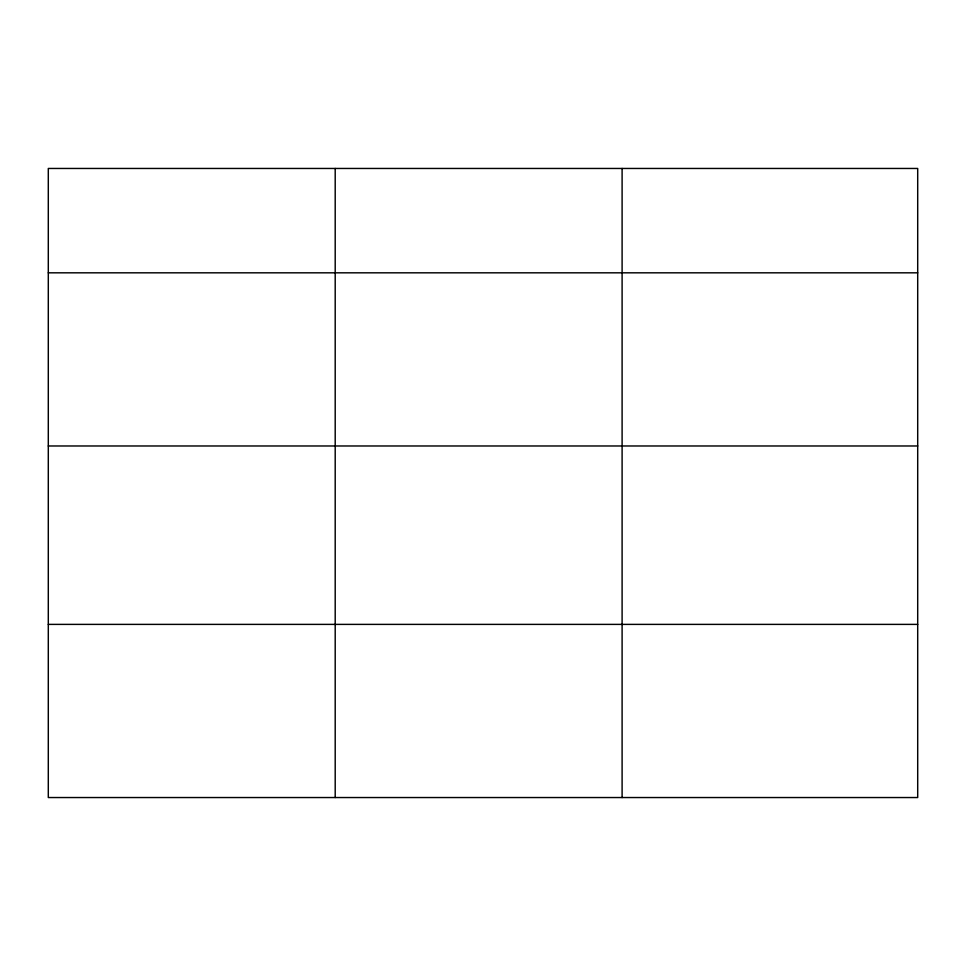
<?xml version="1.0" encoding="UTF-8"?>
<svg xmlns="http://www.w3.org/2000/svg" width="966" height="966" viewBox="0 0 966 966"><rect width="100%" height="100%" fill="white"/><g stroke="black" fill="none" stroke-linecap="round" stroke-linejoin="round"><path stroke-width="1.45" d="M917.7 445.978L917.7 168.458L48.3 168.458L48.3 797.542L917.7 797.542L917.7 445.978L48.3 445.978M48.3 272.823L917.7 272.823M48.3 624.386L917.7 624.386M622.104 168.458L622.104 797.542M335.202 168.458L335.202 797.542"/></g></svg>
